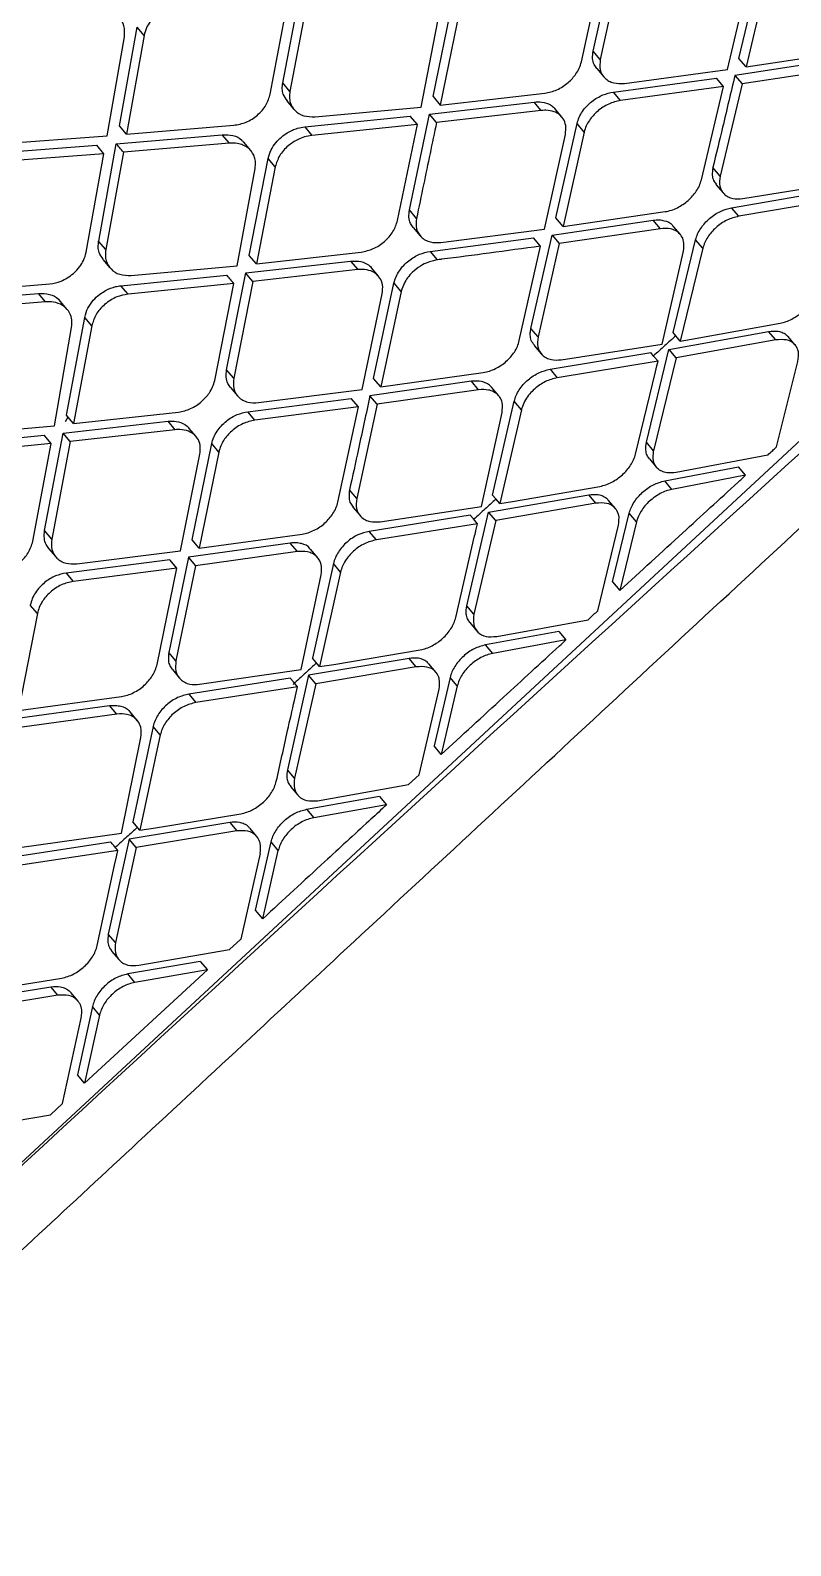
# Model space of a CAD drawing. Extents: x 0 to 84, y -21 to 126.
# Drawn here: x 14.215 to 15.33, y 65.07 to 67.292 of the extents above; entities that cross this region are included whole.
import ezdxf

# ---------------------------------------------------------------- set-up
doc = ezdxf.new("R2010")
doc.units = 0
doc.header["$MEASUREMENT"] = 0
doc.layers.add('1', color=4, linetype='Continuous')

# ---------------------------------------------------------------- blocks, each defined once
blk = doc.blocks.new('PRODIGY')
at = {"layer": '1', "color": 3, "linetype": 'Continuous', "lineweight": 25}
for p, q in [((15.0404, 67.2615), (15.0711, 67.4005)), ((15.0815, 67.3881), (15.0509, 67.2491)), ((15.2543, 67.2508), (15.2867, 67.3878)), ((15.0231, 67.2458), (15.0535, 67.385)), ((15.2375, 67.2345), (15.2697, 67.3717)), ((15.2972, 67.3753), (15.2648, 67.2384)), ((14.5668, 67.1986), (14.5939, 67.3418)), ((14.5851, 67.2149), (14.6121, 67.3565)), ((14.6225, 67.3441), (14.5955, 67.2025)), ((14.7879, 67.1794), (14.8153, 67.3208)), ((14.8055, 67.1948), (14.8345, 67.3357)), ((14.845, 67.3233), (14.8159, 67.1824)), ((16.0008, 67.2992), (13.486, 64.9692)), ((14.3455, 67.1519), (14.3713, 67.2967)), ((14.3817, 67.2844), (14.3713, 67.2967)), ((14.3273, 67.1373), (14.3528, 67.2823)), ((14.3817, 67.2844), (14.3559, 67.1396)), ((15.0509, 67.2491), (15.0404, 67.2615)), ((15.2648, 67.2384), (15.4142, 67.2609)), ((15.0457, 67.236), (15.056, 67.2238)), ((15.0863, 67.2142), (15.2375, 67.2345)), ((15.3962, 67.2485), (15.2484, 67.226)), ((15.2648, 67.2384), (15.2543, 67.2508)), ((15.4067, 67.2361), (15.2589, 67.2135)), ((14.5955, 67.2025), (14.5851, 67.2149)), ((15.0702, 67.2015), (15.2212, 67.2221)), ((15.2317, 67.2096), (15.0807, 67.1891)), ((15.1993, 67.0727), (15.2317, 67.2096)), ((15.2317, 67.2096), (15.2212, 67.2221)), ((15.2589, 67.2135), (15.2267, 67.0782)), ((15.2485, 67.226), (15.2589, 67.2135)), ((14.5912, 67.1884), (14.6015, 67.1761)), ((14.8002, 67.1692), (14.9537, 67.1869)), ((14.8055, 67.1948), (14.8159, 67.1824)), ((14.8159, 67.1824), (14.9696, 67.1998)), ((14.9641, 67.1745), (14.9537, 67.1869)), ((15.0807, 67.1891), (15.0702, 67.2015)), ((14.6172, 67.1503), (14.7722, 67.1662)), ((14.6325, 67.1651), (14.7879, 67.1794)), ((14.7709, 67.0287), (14.8002, 67.1692)), ((14.7826, 67.1538), (14.7722, 67.1662)), ((14.8107, 67.1568), (14.8002, 67.1692)), ((14.9641, 67.1745), (14.8107, 67.1568)), ((14.9945, 67.1648), (14.984, 67.1773)), ((14.3559, 67.1396), (14.3455, 67.1519)), ((14.3559, 67.1396), (14.5131, 67.1528)), ((14.6172, 67.1503), (14.6276, 67.138)), ((14.7826, 67.1538), (14.6276, 67.138)), ((14.7535, 67.013), (14.7826, 67.1538)), ((14.9858, 67.0168), (15.0168, 67.1553)), ((15.0273, 67.1429), (14.9963, 67.0044)), ((15.0273, 67.1429), (15.0169, 67.1553)), ((14.1539, 67.1114), (14.3122, 67.1234)), ((14.1688, 67.1256), (14.3273, 67.1373)), ((14.3226, 67.111), (14.3122, 67.1234)), ((14.315, 66.9827), (14.3408, 67.1257)), ((14.3408, 67.1257), (14.4963, 67.139)), ((14.5067, 67.1266), (14.3512, 67.1133)), ((14.5067, 67.1266), (14.4963, 67.139)), ((14.5383, 67.1156), (14.5279, 67.1279)), ((14.9689, 67.0006), (14.9997, 67.1394)), ((14.3226, 67.111), (14.1643, 67.0991)), ((14.2967, 66.9665), (14.3226, 67.111)), ((14.3512, 67.1133), (14.3254, 66.9704)), ((14.5359, 66.962), (14.5637, 67.1043)), ((14.5741, 67.092), (14.5637, 67.1043)), ((14.5183, 66.9467), (14.5444, 67.0895)), ((14.5741, 67.092), (14.5463, 66.9496)), ((15.2266, 67.0782), (15.2161, 67.0907)), ((15.2206, 67.0661), (15.2311, 67.0536)), ((15.2435, 67.0318), (15.3905, 67.0571)), ((15.26, 67.0452), (15.4073, 67.069)), ((15.2541, 67.0193), (15.2435, 67.0318)), ((15.4011, 67.0445), (15.2541, 67.0193)), ((14.7813, 67.0163), (14.7709, 67.0287)), ((14.9802, 66.9917), (15.1285, 67.0135)), ((14.9963, 67.0044), (14.9858, 67.0168)), ((14.9963, 67.0044), (15.1463, 67.0261)), ((15.139, 67.001), (15.1285, 67.0135)), ((14.7764, 67.0029), (14.7867, 66.9906)), ((14.8013, 66.9678), (14.9528, 66.9879)), ((14.8172, 66.9809), (14.9689, 67.0006)), ((14.9491, 66.8548), (14.9802, 66.9917)), ((14.9633, 66.9755), (14.9528, 66.9878)), ((14.9802, 66.9916), (14.9906, 66.9792)), ((15.139, 67.001), (14.9906, 66.9792)), ((15.1684, 66.9925), (15.1579, 67.005)), ((14.3254, 66.9704), (14.3149, 66.9827)), ((14.5463, 66.9496), (14.7003, 66.9668)), ((14.8013, 66.9678), (14.8118, 66.9554)), ((14.9321, 66.837), (14.9633, 66.9754)), ((14.9906, 66.9792), (14.9596, 66.8424)), ((15.1416, 66.8316), (15.173, 66.9683)), ((15.1577, 66.8487), (15.1907, 66.9849)), ((15.2013, 66.9725), (15.1683, 66.8362)), ((15.2013, 66.9725), (15.1907, 66.9849)), ((14.3213, 66.956), (14.3316, 66.9437)), ((14.3628, 66.9326), (14.5183, 66.9467)), ((14.5308, 66.9362), (14.6846, 66.9535)), ((14.5463, 66.9496), (14.5359, 66.962)), ((14.695, 66.9412), (14.5412, 66.9238)), ((14.6846, 66.9535), (14.695, 66.9412)), ((14.7255, 66.9313), (14.7151, 66.9437)), ((14.0862, 66.907), (14.2434, 66.9202)), ((14.3477, 66.9174), (14.5028, 66.9332)), ((14.5132, 66.9208), (14.3581, 66.9051)), ((14.4852, 66.7787), (14.5132, 66.9208)), ((14.5027, 66.7943), (14.5308, 66.9362)), ((14.5412, 66.9238), (14.5131, 66.7819)), ((14.7184, 66.7814), (14.7482, 66.9213)), ((14.7587, 66.909), (14.7483, 66.9213)), ((14.0713, 66.8928), (14.2268, 66.9062)), ((14.2371, 66.8938), (14.2268, 66.9062)), ((14.3581, 66.9051), (14.3477, 66.9174)), ((14.7014, 66.7653), (14.731, 66.9055)), ((14.7587, 66.909), (14.7289, 66.769)), ((14.2371, 66.8938), (14.0817, 66.8805)), ((14.2689, 66.8826), (14.2584, 66.895)), ((14.2501, 66.7122), (14.2752, 66.8563)), ((14.2678, 66.7275), (14.2945, 66.8711)), ((14.3049, 66.8588), (14.2782, 66.7152)), ((14.3049, 66.8588), (14.2945, 66.8711)), ((14.9596, 66.8424), (14.9491, 66.8548)), ((15.1846, 66.8391), (15.3146, 66.8624)), ((14.9539, 66.8299), (14.9644, 66.8175)), ((14.9935, 66.8088), (15.1416, 66.8316)), ((15.1517, 66.824), (15.2978, 66.8504)), ((15.1683, 66.8362), (15.1577, 66.8487)), ((15.3084, 66.8379), (15.1623, 66.8115)), ((15.1683, 66.8362), (15.1846, 66.8391)), ((15.3084, 66.8379), (15.2978, 66.8504)), ((15.3369, 66.8304), (15.3263, 66.843)), ((14.9773, 66.795), (15.1251, 66.8194)), ((15.1187, 66.6879), (15.1517, 66.824)), ((15.1623, 66.8115), (15.1292, 66.6754)), ((15.1623, 66.8115), (15.1518, 66.824)), ((14.5131, 66.7819), (14.5026, 66.7943)), ((14.7289, 66.769), (14.8793, 66.7902)), ((14.9773, 66.795), (14.9878, 66.7825)), ((15.1356, 66.8069), (14.9878, 66.7825)), ((15.1027, 66.6706), (15.1318, 66.7913)), ((15.3094, 66.681), (15.3409, 66.8064)), ((14.5084, 66.7682), (14.5187, 66.756)), ((14.5494, 66.746), (14.7014, 66.7654)), ((14.8618, 66.7773), (14.713, 66.756)), ((14.7289, 66.769), (14.7184, 66.7814)), ((14.8723, 66.7649), (14.7234, 66.7436)), ((14.8723, 66.7649), (14.8618, 66.7773)), ((14.9019, 66.756), (14.8914, 66.7685)), ((14.5337, 66.7327), (14.6855, 66.7523)), ((14.696, 66.7399), (14.6855, 66.7523)), ((14.7234, 66.7436), (14.6935, 66.6055)), ((14.7234, 66.7436), (14.713, 66.756)), ((14.8928, 66.6104), (14.9247, 66.748)), ((14.9352, 66.7355), (14.9247, 66.748)), ((14.2629, 66.7014), (14.4167, 66.7186)), ((14.2663, 66.7185), (14.2704, 66.7254)), ((14.2782, 66.7152), (14.4322, 66.7321)), ((14.4272, 66.7063), (14.4167, 66.7186)), ((14.5441, 66.7203), (14.5337, 66.7327)), ((14.696, 66.7399), (14.5441, 66.7203)), ((14.666, 66.6002), (14.696, 66.7399)), ((14.8765, 66.5935), (14.9068, 66.7315)), ((14.9352, 66.7355), (14.9034, 66.5979)), ((14.0797, 66.6828), (14.2348, 66.6985)), ((14.0945, 66.6981), (14.2501, 66.7122)), ((14.2452, 66.6861), (14.2348, 66.6985)), ((14.2357, 66.5583), (14.2629, 66.7014)), ((14.2733, 66.6891), (14.2629, 66.7014)), ((14.4272, 66.7063), (14.2733, 66.6891)), ((14.4579, 66.6962), (14.4474, 66.7086)), ((14.2452, 66.6861), (14.0901, 66.6705)), ((14.2182, 66.5428), (14.2452, 66.6861)), ((14.2733, 66.6891), (14.2461, 66.546)), ((14.4521, 66.5447), (14.4809, 66.6859)), ((14.4913, 66.6736), (14.4809, 66.6859)), ((15.1292, 66.6754), (15.1187, 66.6879)), ((14.435, 66.5288), (14.4636, 66.6702)), ((14.4913, 66.6736), (14.4625, 66.5324)), ((15.1229, 66.6636), (15.1334, 66.6511)), ((15.1455, 66.6313), (15.2535, 66.652)), ((15.2966, 66.6692), (15.1621, 66.6435)), ((15.2641, 66.6395), (15.2535, 66.652)), ((15.1561, 66.6188), (15.1455, 66.6313)), ((15.2641, 66.6395), (15.1561, 66.6188)), ((14.6935, 66.6055), (14.683, 66.6179)), ((14.887, 66.5854), (15.0339, 66.6109)), ((14.9221, 66.6011), (15.0504, 66.6232)), ((15.0444, 66.5984), (15.0339, 66.6109)), ((14.6881, 66.5927), (14.6985, 66.5803)), ((14.7278, 66.5713), (14.8765, 66.5935)), ((14.855, 66.4481), (14.887, 66.5854)), ((14.8975, 66.573), (14.8871, 66.5854)), ((15.0444, 66.5984), (14.8975, 66.573)), ((14.9034, 66.5979), (14.9221, 66.6011)), ((15.0732, 66.5906), (15.0627, 66.6031)), ((14.8602, 66.5809), (14.7119, 66.5572)), ((14.8707, 66.5685), (14.7224, 66.5448)), ((14.8975, 66.573), (14.8655, 66.4356)), ((15.0473, 66.4409), (15.0775, 66.5663)), ((15.069, 66.483), (15.0934, 66.5837)), ((15.104, 66.5712), (15.0796, 66.4705)), ((15.104, 66.5712), (15.0934, 66.5837)), ((14.2461, 66.546), (14.2357, 66.5583)), ((14.4625, 66.5324), (14.4521, 66.5447)), ((14.4625, 66.5324), (14.6134, 66.5532)), ((14.7224, 66.5448), (14.7119, 66.5572)), ((14.8389, 66.431), (14.8666, 66.5506)), ((14.2416, 66.5321), (14.252, 66.5198)), ((14.2828, 66.5097), (14.435, 66.5288)), ((14.4468, 66.5192), (14.4179, 66.3798)), ((14.596, 66.54), (14.4468, 66.5192)), ((14.4468, 66.5191), (14.4572, 66.5068)), ((14.6065, 66.5276), (14.4572, 66.5068)), ((14.6065, 66.5276), (14.596, 66.54)), ((14.6363, 66.5185), (14.6259, 66.5309)), ((14.4193, 66.5155), (14.2673, 66.4961)), ((14.4298, 66.5031), (14.2777, 66.4838)), ((14.4007, 66.3622), (14.4298, 66.5031)), ((14.4298, 66.5031), (14.4193, 66.5155)), ((14.4572, 66.5068), (14.4283, 66.3675)), ((14.6594, 66.51), (14.6286, 66.3713)), ((14.6699, 66.4976), (14.6391, 66.3588)), ((14.6699, 66.4976), (14.6594, 66.51)), ((14.2673, 66.4961), (14.2777, 66.4838)), ((14.6122, 66.3545), (14.6414, 66.4937)), ((15.069, 66.483), (15.0796, 66.4705)), ((14.2251, 66.4368), (14.1972, 66.2945)), ((14.2251, 66.4368), (14.2147, 66.4491)), ((14.8655, 66.4356), (14.855, 66.4481)), ((14.8595, 66.4235), (14.87, 66.411)), ((14.9899, 66.4105), (14.8825, 66.3907)), ((14.8989, 66.4031), (15.033, 66.4277)), ((14.9899, 66.4105), (15.0005, 66.398)), ((14.8931, 66.3782), (14.8825, 66.3907)), ((15.0005, 66.398), (14.8931, 66.3782)), ((14.4283, 66.3675), (14.4179, 66.3798)), ((14.7704, 66.3709), (14.6229, 66.3461)), ((14.6391, 66.3588), (14.6286, 66.3713)), ((14.66, 66.3622), (14.7867, 66.3834)), ((14.7809, 66.3584), (14.7704, 66.3709)), ((14.4231, 66.3544), (14.4335, 66.342)), ((14.5961, 66.3417), (14.4473, 66.3185)), ((14.463, 66.3329), (14.6122, 66.3545)), ((14.623, 66.3461), (14.5919, 66.2077)), ((14.6335, 66.3337), (14.623, 66.3461)), ((14.7809, 66.3584), (14.6335, 66.3337)), ((14.6391, 66.3588), (14.66, 66.3622)), ((14.81, 66.3504), (14.7994, 66.3628)), ((14.8305, 66.343), (14.807, 66.2425)), ((14.841, 66.3305), (14.8305, 66.343)), ((14.6066, 66.3293), (14.4577, 66.3062)), ((14.6335, 66.3337), (14.6024, 66.1952)), ((14.7853, 66.2003), (14.8145, 66.3257)), ((14.841, 66.3305), (14.8176, 66.23)), ((14.1817, 66.2811), (14.3311, 66.3016)), ((14.1972, 66.2945), (14.3483, 66.315)), ((14.3416, 66.2892), (14.3311, 66.3016)), ((14.4473, 66.3185), (14.4577, 66.3062)), ((14.3416, 66.2892), (14.1921, 66.2687)), ((14.3716, 66.28), (14.3611, 66.2924)), ((14.3485, 66.1147), (14.3769, 66.2549)), ((14.3949, 66.2712), (14.365, 66.1314)), ((14.4054, 66.2588), (14.3755, 66.119)), ((14.4054, 66.2588), (14.395, 66.2711)), ((14.8176, 66.23), (14.807, 66.2425)), ((14.6024, 66.1952), (14.5919, 66.2077)), ((14.6362, 66.1622), (14.7697, 66.186)), ((14.7697, 66.186), (14.7853, 66.2003)), ((14.5965, 66.1828), (14.607, 66.1704)), ((14.6199, 66.1496), (14.7268, 66.1687)), ((14.7268, 66.1686), (14.7373, 66.1562)), ((14.3983, 66.1226), (14.5235, 66.143)), ((14.6199, 66.1496), (14.6305, 66.1372)), ((14.7373, 66.1562), (14.6305, 66.1372)), ((14.5074, 66.1303), (14.3595, 66.106)), ((14.3755, 66.119), (14.365, 66.1314)), ((14.3755, 66.119), (14.3983, 66.1226)), ((14.5074, 66.1303), (14.5179, 66.1179)), ((14.5471, 66.1096), (14.5366, 66.122)), ((14.1834, 66.0789), (14.3325, 66.1018)), ((14.199, 66.0934), (14.3485, 66.1147)), ((14.3595, 66.106), (14.3291, 65.9667)), ((14.37, 66.0936), (14.3595, 66.106)), ((14.5179, 66.1179), (14.37, 66.0936)), ((14.5452, 66.0015), (14.568, 66.1018)), ((14.5785, 66.0893), (14.568, 66.1018)), ((14.343, 66.0893), (14.1939, 66.0666)), ((14.37, 66.0936), (14.3396, 65.9543)), ((14.5518, 66.0847), (14.5235, 65.9593)), ((14.5558, 65.9891), (14.5785, 66.0893)), ((14.3128, 65.9499), (14.3383, 66.0675)), ((14.5558, 65.9891), (14.5452, 66.0015)), ((14.3396, 65.9543), (14.3291, 65.9667)), ((14.334, 65.9417), (14.3445, 65.9293)), ((14.3738, 65.9209), (14.5068, 65.944)), ((14.5235, 65.9593), (14.5068, 65.944)), ((14.4639, 65.9266), (14.3577, 65.9081)), ((14.464, 65.9266), (14.4745, 65.9141)), ((14.1368, 65.8822), (14.2608, 65.9021)), ((14.2942, 65.7478), (14.4745, 65.9141)), ((14.3682, 65.8957), (14.3577, 65.9081)), ((14.4745, 65.9141), (14.3682, 65.8957)), ((14.0966, 65.8653), (14.2448, 65.8892)), ((14.2553, 65.8768), (14.1071, 65.8529)), ((14.2553, 65.8768), (14.2448, 65.8892)), ((14.2847, 65.8683), (14.2742, 65.8807)), ((14.3058, 65.8602), (14.2837, 65.7602)), ((14.3163, 65.8478), (14.3058, 65.8602)), ((14.2619, 65.718), (14.2895, 65.8433)), ((14.3163, 65.8478), (14.2942, 65.7478)), ((14.2942, 65.7478), (14.2837, 65.7602)), ((14.1117, 65.6792), (14.2444, 65.7017)), ((14.2444, 65.7017), (14.2619, 65.718))]:
    blk.add_line(p, q, dxfattribs=at)
at = {"layer": '1', "color": 3, "linetype": 'Continuous', "lineweight": 25, "flags": 128}
for points in [[(14.5412, 66.9238), (14.5354, 66.9307), (14.5309, 66.9361)], [(15.1356, 66.8069), (15.1297, 66.8139), (15.1251, 66.8194)], [(15.1318, 66.7913), (15.1339, 66.8), (15.1356, 66.8069)], [(14.2782, 66.7152), (14.2723, 66.7221), (14.2678, 66.7275)], [(14.9034, 66.5979), (14.8975, 66.6049), (14.8928, 66.6104)], [(14.8707, 66.5685), (14.8649, 66.5755), (14.8602, 66.5809)], [(14.6066, 66.3293), (14.6007, 66.3363), (14.5961, 66.3417)], [(14.6021, 66.3093), (14.6046, 66.3205), (14.6066, 66.3293)], [(14.3383, 66.0675), (14.3409, 66.0798), (14.343, 66.0893)]]:
    blk.add_lwpolyline(points, dxfattribs=at)
at = {"layer": '1', "color": 3, "linetype": 'Continuous', "lineweight": 25}
for points, knots in [([(9.9071, 61.4994), (10.0344, 61.6178), (10.2936, 61.8591), (10.674, 62.2138), (11.0381, 62.5536), (11.3708, 62.8642), (11.6721, 63.1456), (11.9421, 63.3978), (12.2073, 63.6454), (12.4768, 63.8969), (12.7617, 64.1627), (13.0468, 64.4283), (13.3194, 64.6822), (13.5794, 64.9241), (13.829, 65.1563), (14.0937, 65.4023), (14.3852, 65.673), (14.7122, 65.9766), (15.0677, 66.3063), (15.4502, 66.6609), (15.8584, 67.0394), (16.2987, 67.448), (16.7561, 67.8725), (17.0665, 68.1614), (17.2195, 68.3038)], [0, 0, 0, 0, 0.052205, 0.106329, 0.156158, 0.201702, 0.242965, 0.279941, 0.312633, 0.351893, 0.390616, 0.429625, 0.468921, 0.502488, 0.536262, 0.571311, 0.611052, 0.65574, 0.705379, 0.756722, 0.812476, 0.872629, 0.937199, 1, 1, 1, 1]), ([(17.1706, 68.3144), (17.1701, 68.314), (17.1666, 68.3109), (17.155, 68.3004), (17.1135, 68.2631), (16.9586, 68.1238), (16.3553, 67.5824), (15.1613, 66.5136), (14.0995, 65.5331), (13.488, 64.9684)], [0, 0, 0, 0, 0.000353, 0.002828, 0.009436, 0.033986, 0.128384, 0.498019, 1, 1, 1, 1]), ([(18.6647, 67.4283), (18.3332, 67.2006), (17.6736, 66.7476), (16.7295, 66.0094), (15.8109, 65.2516), (14.9176, 64.4679), (14.0492, 63.67), (13.2016, 62.8605), (12.3829, 62.0294), (11.5877, 61.1661), (11.0913, 60.5598), (10.8417, 60.2549)], [0, 0, 0, 0, 0.113392, 0.225638, 0.337341, 0.448782, 0.560232, 0.669481, 0.778832, 0.888787, 1, 1, 1, 1]), ([(14.3528, 67.2823), (14.3531, 67.2879), (14.3536, 67.2989), (14.3455, 67.312), (14.3344, 67.3189), (14.3234, 67.3218), (14.317, 67.3217), (14.3137, 67.3217)], [0, 0, 0, 0, 0.251602, 0.499109, 0.733116, 0.862551, 1, 1, 1, 1]), ([(14.4355, 67.3299), (14.4294, 67.3289), (14.417, 67.3268), (14.4013, 67.3168), (14.391, 67.3058), (14.3844, 67.2952), (14.3826, 67.2881), (14.3817, 67.2844)], [0, 0, 0, 0, 0.249678, 0.499357, 0.685772, 0.831487, 1, 1, 1, 1]), ([(15.0458, 67.2361), (15.0444, 67.238), (15.0413, 67.2422), (15.039, 67.2509), (15.04, 67.2579), (15.0404, 67.2615)], [0, 0, 0, 0, 0.273181, 0.621422, 1, 1, 1, 1]), ([(14.9696, 67.1998), (14.9756, 67.2011), (14.9876, 67.2037), (15.0039, 67.2146), (15.0143, 67.2261), (15.0205, 67.2367), (15.0222, 67.2426), (15.0231, 67.2458)], [0, 0, 0, 0, 0.248278, 0.49972, 0.720046, 0.85266, 1, 1, 1, 1]), ([(15.0509, 67.2491), (15.0504, 67.2439), (15.0494, 67.2335), (15.0555, 67.2232), (15.0633, 67.2175), (15.0726, 67.2138), (15.0809, 67.214), (15.0863, 67.2142)], [0, 0, 0, 0, 0.249372, 0.498757, 0.634462, 0.763379, 1, 1, 1, 1]), ([(14.5918, 67.1888), (14.5894, 67.1918), (14.5855, 67.1968), (14.584, 67.2062), (14.5847, 67.212), (14.5851, 67.2149)], [0, 0, 0, 0, 0.417465, 0.705311, 1, 1, 1, 1]), ([(15.2484, 67.226), (15.2424, 67.2006), (15.2317, 67.1555), (15.2209, 67.1104), (15.2161, 67.0907)], [0, 0, 0, 0, 0.562531, 1, 1, 1, 1]), ([(14.5131, 67.1528), (14.5193, 67.1539), (14.5316, 67.1561), (14.5485, 67.1671), (14.5616, 67.182), (14.5651, 67.1931), (14.5668, 67.1986)], [0, 0, 0, 0, 0.249989, 0.499985, 0.750005, 1, 1, 1, 1]), ([(14.5955, 67.2025), (14.5951, 67.1996), (14.5944, 67.1939), (14.5962, 67.1839), (14.6023, 67.1735), (14.6152, 67.1655), (14.6268, 67.1652), (14.6325, 67.1651)], [0, 0, 0, 0, 0.136046, 0.264953, 0.500353, 0.751104, 1, 1, 1, 1]), ([(14.9537, 67.1869), (14.9576, 67.1871), (14.9667, 67.1876), (14.9765, 67.1837), (14.9824, 67.1797), (14.9838, 67.1774), (14.9839, 67.1772)], [0, 0, 0, 0, 0.3172923, 0.730624, 0.974491, 1, 1, 1, 1]), ([(15.0168, 67.1553), (15.0177, 67.1584), (15.0195, 67.1644), (15.0246, 67.1732), (15.031, 67.1811), (15.0407, 67.1898), (15.0542, 67.198), (15.065, 67.2004), (15.0702, 67.2015)], [0, 0, 0, 0, 0.144139, 0.282815, 0.41605, 0.543872, 0.782397, 1, 1, 1, 1]), ([(15.0807, 67.1891), (15.0748, 67.1878), (15.0659, 67.1858), (15.0545, 67.1793), (15.0443, 67.1717), (15.0358, 67.1622), (15.0298, 67.1516), (15.0282, 67.1459), (15.0273, 67.1429)], [0, 0, 0, 0, 0.245185, 0.371695, 0.5005, 0.730136, 0.860162, 1, 1, 1, 1]), ([(14.9997, 67.1394), (15.0002, 67.1439), (15.0012, 67.1523), (14.9971, 67.1623), (14.9909, 67.1689), (14.9824, 67.1734), (14.9741, 67.1749), (14.9674, 67.1747), (14.965, 67.1746), (14.9641, 67.1745)], [0, 0, 0, 0, 0.213898, 0.402497, 0.565747, 0.703598, 0.902302, 0.963777, 1, 1, 1, 1]), ([(14.5637, 67.1043), (14.5649, 67.1084), (14.5671, 67.1163), (14.5743, 67.127), (14.5826, 67.1354), (14.5933, 67.1431), (14.6051, 67.1485), (14.6138, 67.1498), (14.6172, 67.1503)], [0, 0, 0, 0, 0.187036, 0.356461, 0.508212, 0.642243, 0.856368, 1, 1, 1, 1]), ([(14.8107, 67.1568), (14.8043, 67.1264), (14.7945, 67.0796), (14.7847, 67.0328), (14.7813, 67.0163)], [0, 0, 0, 0, 0.648968, 1, 1, 1, 1]), ([(14.3512, 67.1133), (14.3493, 67.1156), (14.3458, 67.1197), (14.3424, 67.1238), (14.3408, 67.1256)], [0, 0, 0, 0, 0.5599641, 1, 1, 1, 1]), ([(14.4963, 67.139), (14.5017, 67.1389), (14.5126, 67.1388), (14.523, 67.1336), (14.5268, 67.1289), (14.5277, 67.1278)], [0, 0, 0, 0, 0.422781, 0.869417, 1, 1, 1, 1]), ([(14.5444, 67.0895), (14.5448, 67.0924), (14.5454, 67.0981), (14.544, 67.1057), (14.5408, 67.1128), (14.5353, 67.1193), (14.5275, 67.1239), (14.518, 67.1267), (14.5108, 67.1267), (14.5067, 67.1266)], [0, 0, 0, 0, 0.135956, 0.262773, 0.380462, 0.534592, 0.696872, 0.828608, 1, 1, 1, 1]), ([(14.6276, 67.138), (14.6241, 67.1374), (14.6173, 67.1363), (14.6053, 67.1314), (14.592, 67.1227), (14.5792, 67.1086), (14.5758, 67.0975), (14.5741, 67.092)], [0, 0, 0, 0, 0.148687, 0.281894, 0.501187, 0.750749, 1, 1, 1, 1]), ([(15.2161, 67.0907), (15.2156, 67.0869), (15.2146, 67.0802), (15.2165, 67.0718), (15.2194, 67.0681), (15.2209, 67.0663)], [0, 0, 0, 0, 0.4048714, 0.7085705, 1, 1, 1, 1]), ([(15.2266, 67.0782), (15.2261, 67.0731), (15.2249, 67.063), (15.2306, 67.053), (15.2382, 67.0477), (15.2471, 67.0444), (15.255, 67.0449), (15.26, 67.0452)], [0, 0, 0, 0, 0.249055, 0.498503, 0.642216, 0.773862, 1, 1, 1, 1]), ([(15.1463, 67.0261), (15.1492, 67.0267), (15.1551, 67.0279), (15.1668, 67.0328), (15.1803, 67.0419), (15.1908, 67.0538), (15.1967, 67.0643), (15.1984, 67.0699), (15.1993, 67.0727)], [0, 0, 0, 0, 0.128127, 0.254402, 0.500641, 0.734507, 0.863389, 1, 1, 1, 1]), ([(15.1907, 66.9849), (15.1916, 66.9877), (15.1933, 66.9933), (15.198, 67.0016), (15.204, 67.0094), (15.2133, 67.0184), (15.227, 67.0275), (15.2381, 67.0304), (15.2435, 67.0318)], [0, 0, 0, 0, 0.134494, 0.26616, 0.39509, 0.521389, 0.765272, 1, 1, 1, 1]), ([(14.7003, 66.9668), (14.7062, 66.9681), (14.7182, 66.9707), (14.7349, 66.9819), (14.7481, 66.9967), (14.7517, 67.0076), (14.7535, 67.013)], [0, 0, 0, 0, 0.248786, 0.500426, 0.747805, 1, 1, 1, 1]), ([(14.7765, 67.003), (14.7751, 67.0049), (14.7719, 67.0092), (14.7696, 67.018), (14.7704, 67.025), (14.7709, 67.0287)], [0, 0, 0, 0, 0.2759473, 0.6230554, 1, 1, 1, 1]), ([(14.7813, 67.0163), (14.7809, 67.0111), (14.7799, 67.0005), (14.7863, 66.99), (14.7941, 66.9843), (14.8034, 66.9805), (14.8118, 66.9807), (14.8172, 66.9808)], [0, 0, 0, 0, 0.249418, 0.498787, 0.634365, 0.763258, 1, 1, 1, 1]), ([(15.1285, 67.0135), (15.1314, 67.0138), (15.1372, 67.0144), (15.1471, 67.0126), (15.1548, 67.0098), (15.1571, 67.0053), (15.1574, 67.0046)], [0, 0, 0, 0, 0.238859, 0.471359, 0.915814, 1, 1, 1, 1]), ([(15.2541, 67.0193), (15.2482, 67.0178), (15.2366, 67.0147), (15.2202, 67.0033), (15.2097, 66.9912), (15.2038, 66.9807), (15.2021, 66.9753), (15.2012, 66.9725)], [0, 0, 0, 0, 0.250952, 0.500103, 0.737861, 0.865988, 1, 1, 1, 1]), ([(15.173, 66.9683), (15.1736, 66.9733), (15.1745, 66.9817), (15.1707, 66.9898), (15.1664, 66.9949), (15.1612, 66.9986), (15.1522, 67.0018), (15.1441, 67.0013), (15.139, 67.001)], [0, 0, 0, 0, 0.24889, 0.411658, 0.499153, 0.639509, 0.769906, 1, 1, 1, 1]), ([(14.2434, 66.9202), (14.2489, 66.9212), (14.2576, 66.9228), (14.2693, 66.9288), (14.2789, 66.9358), (14.287, 66.9446), (14.2936, 66.9552), (14.2956, 66.9624), (14.2967, 66.9665)], [0, 0, 0, 0, 0.226957, 0.357902, 0.50016, 0.675917, 0.817978, 1, 1, 1, 1]), ([(14.3218, 66.9563), (14.3194, 66.9595), (14.3154, 66.9647), (14.314, 66.9742), (14.3146, 66.9798), (14.3149, 66.9827)], [0, 0, 0, 0, 0.433645, 0.714752, 1, 1, 1, 1]), ([(14.3254, 66.9704), (14.325, 66.9675), (14.3244, 66.9618), (14.3262, 66.9517), (14.3323, 66.9412), (14.3454, 66.9329), (14.357, 66.9327), (14.3628, 66.9326)], [0, 0, 0, 0, 0.133168, 0.261116, 0.500379, 0.749194, 1, 1, 1, 1]), ([(14.7482, 66.9213), (14.7491, 66.9245), (14.7508, 66.9305), (14.7559, 66.9394), (14.7623, 66.9474), (14.7719, 66.9562), (14.7853, 66.9644), (14.7962, 66.9667), (14.8013, 66.9678)], [0, 0, 0, 0, 0.144186, 0.282921, 0.416238, 0.544092, 0.782602, 1, 1, 1, 1]), ([(14.9633, 66.9755), (14.9382, 66.9721), (14.8899, 66.9655), (14.841, 66.959), (14.8171, 66.9561), (14.8167, 66.9561), (14.8151, 66.9559), (14.8135, 66.9557), (14.8119, 66.9555), (14.8118, 66.9554), (14.8118, 66.9554), (14.8118, 66.9554)], [0, 0, 0, 0, 0.4973393, 0.9599805, 0.9660274, 0.9681695, 0.9684174, 0.9978891, 0.9994039, 0.9999349, 1, 1, 1, 1]), ([(14.6846, 66.9535), (14.6886, 66.9537), (14.6977, 66.9542), (14.7077, 66.9502), (14.7135, 66.9461), (14.7149, 66.9438), (14.715, 66.9436)], [0, 0, 0, 0, 0.3218375, 0.7366273, 0.9800464, 1, 1, 1, 1]), ([(14.731, 66.9055), (14.7315, 66.91), (14.7324, 66.9186), (14.7282, 66.9286), (14.722, 66.9353), (14.7134, 66.94), (14.705, 66.9415), (14.6983, 66.9413), (14.6959, 66.9412), (14.695, 66.9412)], [0, 0, 0, 0, 0.213076, 0.401107, 0.564002, 0.701747, 0.900965, 0.96303, 1, 1, 1, 1]), ([(14.8118, 66.9554), (14.8105, 66.9552), (14.8069, 66.9544), (14.7994, 66.9525), (14.789, 66.9479), (14.7783, 66.9405), (14.7698, 66.9316), (14.7626, 66.9212), (14.7602, 66.9137), (14.7587, 66.909)], [0, 0, 0, 0, 0.05797, 0.160733, 0.308404, 0.500935, 0.649936, 0.782879, 1, 1, 1, 1]), ([(19.1252, 66.9306), (18.9895, 66.8481), (18.7154, 66.6813), (18.3058, 66.4177), (17.8928, 66.1409), (17.4774, 65.8497), (17.0718, 65.5528), (16.6068, 65.1982), (16.0781, 64.7748), (15.4721, 64.2613), (14.935, 63.7807), (14.4755, 63.352), (14.1031, 62.9927), (13.7483, 62.6382), (13.411, 62.2891), (13.081, 61.9352), (12.6875, 61.4971), (12.2391, 60.9706), (11.7529, 60.3642), (11.4503, 59.9542), (11.3012, 59.7521)], [0, 0, 0, 0, 0.044709, 0.090349, 0.13691, 0.184379, 0.232745, 0.277954, 0.348418, 0.422679, 0.500679, 0.550525, 0.598903, 0.645795, 0.691185, 0.735062, 0.781563, 0.856423, 0.929252, 1, 1, 1, 1]), ([(14.5132, 66.9208), (14.5113, 66.9231), (14.5078, 66.9272), (14.5043, 66.9314), (14.5028, 66.9332)], [0, 0, 0, 0, 0.559992, 1, 1, 1, 1]), ([(14.2268, 66.9062), (14.2322, 66.9061), (14.2432, 66.9058), (14.2542, 66.9009), (14.2572, 66.8956), (14.2578, 66.8946)], [0, 0, 0, 0, 0.43577, 0.887145, 1, 1, 1, 1]), ([(14.2945, 66.8711), (14.2958, 66.8757), (14.2982, 66.8844), (14.3064, 66.8959), (14.3155, 66.9045), (14.3265, 66.9117), (14.3375, 66.916), (14.345, 66.9171), (14.3477, 66.9174)], [0, 0, 0, 0, 0.206384, 0.389651, 0.549725, 0.686543, 0.889718, 1, 1, 1, 1]), ([(14.3581, 66.9051), (14.3526, 66.9041), (14.3439, 66.9025), (14.3322, 66.8964), (14.3212, 66.8883), (14.31, 66.8754), (14.3066, 66.8643), (14.3049, 66.8588)], [0, 0, 0, 0, 0.227871, 0.358916, 0.501072, 0.750472, 1, 1, 1, 1]), ([(15.3146, 66.8624), (15.3175, 66.8631), (15.3233, 66.8645), (15.3347, 66.8696), (15.348, 66.8789), (15.3585, 66.8911), (15.3644, 66.9015), (15.3661, 66.9069), (15.367, 66.9097)], [0, 0, 0, 0, 0.129843, 0.256518, 0.500014, 0.739088, 0.866889, 1, 1, 1, 1]), ([(14.2752, 66.8563), (14.2755, 66.8601), (14.2761, 66.8674), (14.2732, 66.8767), (14.2683, 66.8838), (14.2606, 66.89), (14.2502, 66.8939), (14.241, 66.8939), (14.2371, 66.8939)], [0, 0, 0, 0, 0.175694, 0.336947, 0.483746, 0.616081, 0.836603, 1, 1, 1, 1]), ([(14.9542, 66.8301), (14.9525, 66.8324), (14.9492, 66.8367), (14.948, 66.8445), (14.9482, 66.8505), (14.9489, 66.8537), (14.9491, 66.8548)], [0, 0, 0, 0, 0.343626, 0.666472, 0.885406, 1, 1, 1, 1]), ([(14.8793, 66.7902), (14.8823, 66.7908), (14.8882, 66.792), (14.8999, 66.7968), (14.9134, 66.8059), (14.9238, 66.8179), (14.9297, 66.8285), (14.9313, 66.8341), (14.9321, 66.837)], [0, 0, 0, 0, 0.128278, 0.254613, 0.500569, 0.734604, 0.86347, 1, 1, 1, 1]), ([(14.9596, 66.8424), (14.9591, 66.8373), (14.958, 66.827), (14.9639, 66.8169), (14.9715, 66.8114), (14.9806, 66.8081), (14.9885, 66.8085), (14.9935, 66.8088)], [0, 0, 0, 0, 0.249135, 0.498554, 0.642587, 0.774328, 1, 1, 1, 1]), ([(15.1617, 66.8441), (15.1563, 66.8393), (15.1455, 66.8294), (15.1346, 66.8196), (15.1291, 66.8146)], [0, 0, 0, 0, 0.491047, 1, 1, 1, 1]), ([(15.2978, 66.8504), (15.3027, 66.8509), (15.3105, 66.8517), (15.3192, 66.8487), (15.3241, 66.8459), (15.3258, 66.8433), (15.3261, 66.8428)], [0, 0, 0, 0, 0.410447, 0.656963, 0.930535, 1, 1, 1, 1]), ([(15.3409, 66.8064), (15.3416, 66.8115), (15.3424, 66.8167), (15.3414, 66.8214), (15.3411, 66.8226), (15.3398, 66.8266), (15.3354, 66.8333), (15.3247, 66.8392), (15.3139, 66.8383), (15.3084, 66.8379)], [0, 0, 0, 0, 0.24954, 0.256959, 0.271263, 0.320413, 0.500504, 0.750659, 1, 1, 1, 1]), ([(14.5085, 66.7683), (14.5071, 66.7702), (14.5038, 66.7745), (14.5014, 66.7834), (14.5022, 66.7906), (14.5026, 66.7943)], [0, 0, 0, 0, 0.274207, 0.622057, 1, 1, 1, 1]), ([(14.9247, 66.748), (14.9255, 66.7508), (14.9271, 66.7564), (14.9318, 66.7648), (14.9377, 66.7726), (14.947, 66.7817), (14.9606, 66.7908), (14.9718, 66.7936), (14.9773, 66.795)], [0, 0, 0, 0, 0.134007, 0.265402, 0.394201, 0.520506, 0.764709, 1, 1, 1, 1]), ([(14.4322, 66.7321), (14.4382, 66.7334), (14.4502, 66.736), (14.4663, 66.7469), (14.4766, 66.7585), (14.4827, 66.7693), (14.4843, 66.7754), (14.4852, 66.7787)], [0, 0, 0, 0, 0.248568, 0.499646, 0.716876, 0.850306, 1, 1, 1, 1]), ([(14.5131, 66.7819), (14.5127, 66.7766), (14.5118, 66.766), (14.5183, 66.7553), (14.5262, 66.7495), (14.5356, 66.7456), (14.544, 66.7458), (14.5494, 66.746)], [0, 0, 0, 0, 0.249457, 0.4988, 0.634617, 0.763602, 1, 1, 1, 1]), ([(14.8914, 66.7684), (14.8909, 66.769), (14.8889, 66.7715), (14.884, 66.7746), (14.875, 66.778), (14.8669, 66.7776), (14.8618, 66.7773)], [0, 0, 0, 0, 0.079367, 0.337512, 0.577253, 1, 1, 1, 1]), ([(14.9068, 66.7315), (14.9073, 66.7366), (14.9082, 66.7451), (14.9043, 66.7533), (14.8999, 66.7585), (14.8946, 66.7622), (14.8855, 66.7656), (14.8774, 66.7651), (14.8723, 66.7649)], [0, 0, 0, 0, 0.248975, 0.413107, 0.499221, 0.639528, 0.769912, 1, 1, 1, 1]), ([(14.9878, 66.7825), (14.9819, 66.781), (14.9703, 66.778), (14.9564, 66.7683), (14.947, 66.7587), (14.9407, 66.75), (14.937, 66.7418), (14.9356, 66.7371), (14.9352, 66.7355)], [0, 0, 0, 0, 0.250675, 0.499531, 0.623598, 0.771001, 0.922896, 1, 1, 1, 1]), ([(14.713, 66.756), (14.7074, 66.7301), (14.6974, 66.684), (14.6874, 66.638), (14.683, 66.6179)], [0, 0, 0, 0, 0.562682, 1, 1, 1, 1]), ([(14.4167, 66.7186), (14.4208, 66.7188), (14.43, 66.7193), (14.4401, 66.7151), (14.4459, 66.7109), (14.4473, 66.7087), (14.4474, 66.7085)], [0, 0, 0, 0, 0.324017, 0.739447, 0.982585, 1, 1, 1, 1]), ([(14.4809, 66.6859), (14.4817, 66.6891), (14.4834, 66.6952), (14.4884, 66.7041), (14.4947, 66.7121), (14.5043, 66.721), (14.5177, 66.7293), (14.5285, 66.7316), (14.5337, 66.7327)], [0, 0, 0, 0, 0.143859, 0.282385, 0.415579, 0.543408, 0.78211, 1, 1, 1, 1]), ([(14.5441, 66.7203), (14.5383, 66.719), (14.5294, 66.7171), (14.518, 66.7106), (14.5079, 66.7029), (14.4995, 66.6932), (14.4937, 66.6824), (14.4921, 66.6766), (14.4913, 66.6736)], [0, 0, 0, 0, 0.244726, 0.371334, 0.50043, 0.731269, 0.86102, 1, 1, 1, 1]), ([(14.4636, 66.6702), (14.464, 66.6747), (14.4648, 66.6833), (14.4606, 66.6935), (14.4543, 66.7003), (14.4457, 66.705), (14.4366, 66.7068), (14.4295, 66.7064), (14.4272, 66.7063)], [0, 0, 0, 0, 0.212547, 0.400205, 0.562908, 0.700612, 0.90019, 1, 1, 1, 1]), ([(15.1231, 66.6638), (15.1218, 66.6654), (15.1191, 66.6689), (15.1171, 66.677), (15.1181, 66.6839), (15.1187, 66.6879)], [0, 0, 0, 0, 0.268844, 0.566715, 1, 1, 1, 1]), ([(15.1621, 66.6435), (15.1574, 66.643), (15.1497, 66.6423), (15.1408, 66.6451), (15.1344, 66.6494), (15.1305, 66.655), (15.1277, 66.6633), (15.1286, 66.6703), (15.1292, 66.6754)], [0, 0, 0, 0, 0.216681, 0.350251, 0.500352, 0.660018, 0.750458, 1, 1, 1, 1]), ([(15.2966, 66.6692), (15.299, 66.6714), (15.3033, 66.6753), (15.3076, 66.6793), (15.3094, 66.681)], [0, 0, 0, 0, 0.559931, 1, 1, 1, 1]), ([(15.0504, 66.6232), (15.0533, 66.6239), (15.0591, 66.6252), (15.0706, 66.6303), (15.0839, 66.6397), (15.0943, 66.6518), (15.1002, 66.6624), (15.1018, 66.6679), (15.1027, 66.6706)], [0, 0, 0, 0, 0.13006, 0.256838, 0.500037, 0.739255, 0.867025, 1, 1, 1, 1]), ([(15.0796, 66.4705), (15.1103, 66.4987), (15.168, 66.5515), (15.2295, 66.6078), (15.2603, 66.636), (15.2641, 66.6395)], [0, 0, 0, 0, 0.500006, 0.938372, 1, 1, 1, 1]), ([(15.0934, 66.5837), (15.0942, 66.5864), (15.0958, 66.5918), (15.1003, 66.5999), (15.106, 66.6077), (15.1151, 66.617), (15.1287, 66.6266), (15.1399, 66.6298), (15.1455, 66.6313)], [0, 0, 0, 0, 0.129401, 0.257384, 0.384036, 0.509534, 0.756263, 1, 1, 1, 1]), ([(14.683, 66.6179), (14.6825, 66.6138), (14.6817, 66.6068), (14.6839, 66.5983), (14.6869, 66.5946), (14.6883, 66.5928)], [0, 0, 0, 0, 0.424472, 0.723725, 1, 1, 1, 1]), ([(15.0339, 66.6109), (15.0388, 66.6114), (15.0466, 66.6121), (15.0554, 66.609), (15.0604, 66.6062), (15.0621, 66.6035), (15.0624, 66.603)], [0, 0, 0, 0, 0.409794, 0.656264, 0.9299, 1, 1, 1, 1]), ([(15.1561, 66.6188), (15.1532, 66.6181), (15.1475, 66.6168), (15.136, 66.6116), (15.1225, 66.602), (15.1103, 66.5878), (15.1056, 66.5766), (15.1041, 66.5717), (15.104, 66.5712)], [0, 0, 0, 0, 0.129068, 0.255602, 0.500436, 0.749925, 0.9734, 1, 1, 1, 1]), ([(14.6134, 66.5532), (14.6163, 66.5537), (14.6222, 66.5549), (14.634, 66.5597), (14.6474, 66.5688), (14.6577, 66.5809), (14.6636, 66.5916), (14.6651, 66.5973), (14.666, 66.6002)], [0, 0, 0, 0, 0.128557, 0.254985, 0.500549, 0.734823, 0.863671, 1, 1, 1, 1]), ([(14.6935, 66.6055), (14.693, 66.6003), (14.692, 66.5899), (14.698, 66.5796), (14.7058, 66.574), (14.7149, 66.5707), (14.7228, 66.5711), (14.7278, 66.5713)], [0, 0, 0, 0, 0.249228, 0.498606, 0.643308, 0.775257, 1, 1, 1, 1]), ([(14.8978, 66.6045), (14.8926, 66.5997), (14.8817, 66.5898), (14.8709, 66.5799), (14.8654, 66.5749)], [0, 0, 0, 0, 0.486871, 1, 1, 1, 1]), ([(15.0775, 66.5663), (15.0782, 66.5714), (15.0789, 66.5767), (15.0778, 66.5815), (15.0775, 66.5827), (15.0761, 66.5868), (15.0716, 66.5936), (15.0608, 66.5996), (15.0499, 66.5988), (15.0444, 66.5984)], [0, 0, 0, 0, 0.249549, 0.257709, 0.272536, 0.322094, 0.500462, 0.750534, 1, 1, 1, 1]), ([(14.8666, 66.5506), (14.8674, 66.5539), (14.8688, 66.5599), (14.8701, 66.5659), (14.8707, 66.5685)], [0, 0, 0, 0, 0.559981, 1, 1, 1, 1]), ([(14.1655, 66.4959), (14.1715, 66.4972), (14.1835, 66.4998), (14.2, 66.511), (14.2104, 66.5233), (14.216, 66.5341), (14.2175, 66.5399), (14.2182, 66.5428)], [0, 0, 0, 0, 0.24934, 0.49969, 0.738202, 0.866326, 1, 1, 1, 1]), ([(14.2418, 66.5322), (14.2404, 66.534), (14.2371, 66.5382), (14.2346, 66.5471), (14.2353, 66.5545), (14.2357, 66.5583)], [0, 0, 0, 0, 0.2579138, 0.6126016, 1, 1, 1, 1]), ([(14.2461, 66.546), (14.2457, 66.5406), (14.245, 66.5299), (14.2515, 66.5191), (14.2595, 66.5132), (14.269, 66.5093), (14.2773, 66.5095), (14.2828, 66.5096)], [0, 0, 0, 0, 0.249519, 0.498865, 0.635268, 0.764413, 1, 1, 1, 1]), ([(14.7119, 66.5572), (14.7064, 66.5559), (14.6951, 66.5531), (14.6815, 66.5439), (14.6722, 66.5347), (14.6664, 66.5269), (14.6618, 66.5185), (14.6602, 66.5129), (14.6594, 66.51)], [0, 0, 0, 0, 0.236566, 0.481295, 0.607504, 0.736016, 0.866804, 1, 1, 1, 1]), ([(14.7224, 66.5448), (14.7165, 66.5433), (14.7048, 66.5404), (14.6884, 66.5289), (14.678, 66.5167), (14.6722, 66.506), (14.6707, 66.5005), (14.6699, 66.4976)], [0, 0, 0, 0, 0.250993, 0.499976, 0.738936, 0.866819, 1, 1, 1, 1]), ([(14.6254, 66.5306), (14.6251, 66.5313), (14.6227, 66.5359), (14.6148, 66.5389), (14.6047, 66.5408), (14.5989, 66.5402), (14.596, 66.54)], [0, 0, 0, 0, 0.078851, 0.528659, 0.761872, 1, 1, 1, 1]), ([(14.6414, 66.4937), (14.6419, 66.4989), (14.6428, 66.5086), (14.6382, 66.5166), (14.6334, 66.5217), (14.6289, 66.5248), (14.6197, 66.5282), (14.6116, 66.5278), (14.6065, 66.5276)], [0, 0, 0, 0, 0.249171, 0.469225, 0.498965, 0.639483, 0.769979, 1, 1, 1, 1]), ([(14.2673, 66.4961), (14.2621, 66.495), (14.2511, 66.4927), (14.2377, 66.4843), (14.2282, 66.4753), (14.222, 66.4673), (14.2171, 66.4584), (14.2155, 66.4522), (14.2147, 66.4491)], [0, 0, 0, 0, 0.22015, 0.459673, 0.587329, 0.719958, 0.857491, 1, 1, 1, 1]), ([(14.2777, 66.4838), (14.2719, 66.4825), (14.263, 66.4806), (14.2516, 66.474), (14.2415, 66.4663), (14.2331, 66.4565), (14.2274, 66.4456), (14.2259, 66.4398), (14.2251, 66.4368)], [0, 0, 0, 0, 0.244731, 0.371315, 0.500347, 0.732791, 0.862155, 1, 1, 1, 1]), ([(14.7867, 66.3834), (14.7896, 66.3841), (14.7955, 66.3854), (14.807, 66.3905), (14.8203, 66.3998), (14.8306, 66.412), (14.8364, 66.4227), (14.8381, 66.4282), (14.8389, 66.431)], [0, 0, 0, 0, 0.130157, 0.257, 0.500107, 0.739464, 0.8672, 1, 1, 1, 1]), ([(14.8597, 66.4237), (14.8584, 66.4253), (14.8557, 66.4288), (14.8535, 66.437), (14.8545, 66.4439), (14.855, 66.4481)], [0, 0, 0, 0, 0.2656197, 0.5630322, 1, 1, 1, 1]), ([(14.8655, 66.4356), (14.8649, 66.4304), (14.8641, 66.4234), (14.8671, 66.4149), (14.872, 66.4079), (14.8825, 66.4019), (14.8935, 66.4027), (14.8989, 66.4031)], [0, 0, 0, 0, 0.249472, 0.342741, 0.500379, 0.750373, 1, 1, 1, 1]), ([(15.033, 66.4277), (15.0356, 66.4302), (15.0404, 66.4346), (15.0452, 66.4389), (15.0473, 66.4409)], [0, 0, 0, 0, 0.559924, 1, 1, 1, 1]), ([(14.8176, 66.23), (14.848, 66.258), (14.9058, 66.3111), (14.9668, 66.3671), (14.9973, 66.3951), (15.0005, 66.398)], [0, 0, 0, 0, 0.500002, 0.948211, 1, 1, 1, 1]), ([(14.8825, 66.3907), (14.8769, 66.3891), (14.8657, 66.386), (14.8493, 66.3744), (14.8387, 66.3619), (14.8329, 66.3511), (14.8313, 66.3457), (14.8305, 66.343)], [0, 0, 0, 0, 0.244836, 0.492309, 0.74328, 0.871018, 1, 1, 1, 1]), ([(14.4179, 66.3798), (14.4174, 66.3756), (14.4166, 66.3685), (14.419, 66.36), (14.4219, 66.3563), (14.4233, 66.3545)], [0, 0, 0, 0, 0.4385435, 0.7344359, 1, 1, 1, 1]), ([(14.4283, 66.3675), (14.4278, 66.3622), (14.4269, 66.3518), (14.4331, 66.3413), (14.4409, 66.3357), (14.4501, 66.3322), (14.458, 66.3326), (14.463, 66.3329)], [0, 0, 0, 0, 0.249291, 0.498694, 0.644592, 0.776917, 1, 1, 1, 1]), ([(14.6346, 66.3642), (14.6293, 66.3594), (14.6179, 66.3489), (14.6065, 66.3385), (14.6003, 66.3328)], [0, 0, 0, 0, 0.457414, 1, 1, 1, 1]), ([(14.7992, 66.3626), (14.7988, 66.3632), (14.7971, 66.366), (14.792, 66.3688), (14.7831, 66.372), (14.7753, 66.3713), (14.7704, 66.3709)], [0, 0, 0, 0, 0.074926, 0.34821, 0.593727, 1, 1, 1, 1]), ([(14.8931, 66.3782), (14.8902, 66.3775), (14.8844, 66.3762), (14.873, 66.3711), (14.8596, 66.3617), (14.8493, 66.3494), (14.8435, 66.3387), (14.8419, 66.3333), (14.841, 66.3305)], [0, 0, 0, 0, 0.129012, 0.25547, 0.500125, 0.74085, 0.868212, 1, 1, 1, 1]), ([(14.3483, 66.315), (14.3513, 66.3156), (14.3572, 66.3167), (14.3689, 66.3216), (14.3823, 66.3307), (14.3926, 66.3428), (14.3984, 66.3536), (14.3999, 66.3593), (14.4007, 66.3622)], [0, 0, 0, 0, 0.128927, 0.255471, 0.500439, 0.735219, 0.863986, 1, 1, 1, 1]), ([(14.8145, 66.3257), (14.8151, 66.3309), (14.8158, 66.3366), (14.8143, 66.3423), (14.8129, 66.3465), (14.8082, 66.3534), (14.7974, 66.3595), (14.7864, 66.3588), (14.7809, 66.3584)], [0, 0, 0, 0, 0.249582, 0.275175, 0.325596, 0.500433, 0.75041, 1, 1, 1, 1]), ([(14.3311, 66.3016), (14.3341, 66.3018), (14.3399, 66.3024), (14.3499, 66.3004), (14.3578, 66.2974), (14.3603, 66.2928), (14.3607, 66.292)], [0, 0, 0, 0, 0.239528, 0.471778, 0.91265, 1, 1, 1, 1]), ([(14.4473, 66.3186), (14.4417, 66.3172), (14.4304, 66.3144), (14.4168, 66.3051), (14.4076, 66.2959), (14.4018, 66.2881), (14.3973, 66.2797), (14.3957, 66.274), (14.3949, 66.2712)], [0, 0, 0, 0, 0.237958, 0.483209, 0.609337, 0.737473, 0.867684, 1, 1, 1, 1]), ([(14.4577, 66.3062), (14.4518, 66.3047), (14.4402, 66.3017), (14.4238, 66.2902), (14.4134, 66.278), (14.4077, 66.2672), (14.4062, 66.2616), (14.4054, 66.2588)], [0, 0, 0, 0, 0.251204, 0.499878, 0.739689, 0.867391, 1, 1, 1, 1]), ([(14.5756, 66.1907), (14.5811, 66.2155), (14.59, 66.255), (14.5988, 66.2946), (14.6021, 66.3093)], [0, 0, 0, 0, 0.627629, 1, 1, 1, 1]), ([(14.3769, 66.2549), (14.3773, 66.2601), (14.3781, 66.2691), (14.3739, 66.2773), (14.371, 66.2807), (14.3683, 66.2834), (14.364, 66.2864), (14.3548, 66.2898), (14.3467, 66.2895), (14.3416, 66.2892)], [0, 0, 0, 0, 0.249165, 0.428547, 0.491863, 0.499311, 0.640238, 0.770792, 1, 1, 1, 1]), ([(14.5919, 66.2077), (14.5913, 66.2035), (14.5904, 66.1964), (14.5927, 66.1882), (14.5955, 66.1847), (14.5968, 66.183)], [0, 0, 0, 0, 0.440594, 0.738896, 1, 1, 1, 1]), ([(14.5235, 66.143), (14.5265, 66.1437), (14.5323, 66.145), (14.5438, 66.1501), (14.5572, 66.1594), (14.5674, 66.1716), (14.5732, 66.1823), (14.5748, 66.1879), (14.5756, 66.1907)], [0, 0, 0, 0, 0.130303, 0.25723, 0.500159, 0.739706, 0.867355, 1, 1, 1, 1]), ([(14.6024, 66.1952), (14.6018, 66.19), (14.6007, 66.1797), (14.6076, 66.168), (14.6197, 66.1611), (14.6307, 66.1619), (14.6362, 66.1622)], [0, 0, 0, 0, 0.249768, 0.499792, 0.75004, 1, 1, 1, 1]), ([(14.7373, 66.1562), (14.7363, 66.1553), (14.7277, 66.1473), (14.6974, 66.1195), (14.6379, 66.0647), (14.586, 66.0169), (14.5558, 65.9891)], [0, 0, 0, 0, 0.015646, 0.142912, 0.5, 1, 1, 1, 1]), ([(14.568, 66.1018), (14.5687, 66.1045), (14.5703, 66.11), (14.5761, 66.1209), (14.5866, 66.1334), (14.603, 66.145), (14.6143, 66.1481), (14.6199, 66.1496)], [0, 0, 0, 0, 0.128707, 0.256303, 0.507269, 0.754912, 1, 1, 1, 1]), ([(14.3718, 66.1233), (14.3666, 66.1185), (14.3558, 66.1086), (14.345, 66.0987), (14.3394, 66.0936)], [0, 0, 0, 0, 0.480923, 1, 1, 1, 1]), ([(14.5364, 66.1218), (14.536, 66.1224), (14.5342, 66.1252), (14.529, 66.1281), (14.5201, 66.1313), (14.5123, 66.1307), (14.5074, 66.1303)], [0, 0, 0, 0, 0.075024, 0.348981, 0.594699, 1, 1, 1, 1]), ([(14.6305, 66.1372), (14.6275, 66.1365), (14.6218, 66.1352), (14.6103, 66.1301), (14.5969, 66.1207), (14.5866, 66.1083), (14.5809, 66.0976), (14.5793, 66.0921), (14.5785, 66.0893)], [0, 0, 0, 0, 0.129087, 0.25562, 0.500144, 0.741183, 0.868485, 1, 1, 1, 1]), ([(14.343, 66.0893), (14.3411, 66.0917), (14.3376, 66.0958), (14.3341, 66.0999), (14.3325, 66.1017)], [0, 0, 0, 0, 0.559986, 1, 1, 1, 1]), ([(14.5518, 66.0847), (14.5524, 66.0899), (14.5531, 66.0957), (14.5515, 66.1016), (14.55, 66.1058), (14.5453, 66.1126), (14.5344, 66.1189), (14.5234, 66.1182), (14.5179, 66.1179)], [0, 0, 0, 0, 0.24956, 0.278588, 0.330129, 0.500409, 0.75034, 1, 1, 1, 1]), ([(14.3291, 65.9667), (14.3286, 65.9624), (14.3278, 65.9553), (14.3301, 65.947), (14.3329, 65.9435), (14.3342, 65.9419)], [0, 0, 0, 0, 0.4455129, 0.7426258, 1, 1, 1, 1]), ([(14.2608, 65.9021), (14.2638, 65.9027), (14.2696, 65.904), (14.2812, 65.9091), (14.2945, 65.9184), (14.3047, 65.9307), (14.3105, 65.9414), (14.312, 65.947), (14.3128, 65.9499)], [0, 0, 0, 0, 0.130301, 0.257254, 0.500163, 0.739986, 0.867551, 1, 1, 1, 1]), ([(14.3396, 65.9543), (14.3391, 65.9491), (14.3381, 65.9386), (14.3451, 65.9269), (14.3572, 65.9199), (14.3682, 65.9206), (14.3738, 65.9209)], [0, 0, 0, 0, 0.24978, 0.499766, 0.749958, 1, 1, 1, 1]), ([(14.3577, 65.9081), (14.352, 65.9066), (14.3406, 65.9035), (14.3242, 65.8919), (14.3138, 65.8793), (14.3081, 65.8684), (14.3065, 65.863), (14.3058, 65.8602)], [0, 0, 0, 0, 0.246215, 0.494269, 0.744879, 0.871987, 1, 1, 1, 1]), ([(14.2448, 65.8892), (14.2497, 65.8896), (14.2576, 65.8902), (14.2667, 65.8869), (14.2719, 65.8839), (14.2736, 65.8811), (14.274, 65.8805)], [0, 0, 0, 0, 0.407548, 0.65563, 0.9327, 1, 1, 1, 1]), ([(14.2895, 65.8433), (14.2901, 65.8485), (14.2908, 65.8555), (14.2878, 65.8641), (14.2828, 65.8714), (14.2719, 65.8777), (14.2608, 65.8771), (14.2553, 65.8768)], [0, 0, 0, 0, 0.249582, 0.335073, 0.50039, 0.750291, 1, 1, 1, 1]), ([(14.3682, 65.8957), (14.3652, 65.895), (14.3595, 65.8937), (14.348, 65.8886), (14.3346, 65.8792), (14.3243, 65.8669), (14.3186, 65.8561), (14.3171, 65.8506), (14.3163, 65.8478)], [0, 0, 0, 0, 0.129231, 0.255812, 0.500181, 0.741592, 0.868785, 1, 1, 1, 1]), ([(14.9585, 63.6205), (15.272, 63.9035), (15.899, 64.4694), (16.5575, 64.9985), (16.8868, 65.2631)], [0, 0, 0, 0, 0.499996, 1, 1, 1, 1])]:
    blk.add_open_spline(points, degree=3, knots=knots, dxfattribs=at)

msp = doc.modelspace()

# ---------------------------------------------------------------- block references
at = {"layer": '1'}
msp.add_blockref('PRODIGY', (0, 0), dxfattribs=at)

doc.saveas('drawing.dxf')
